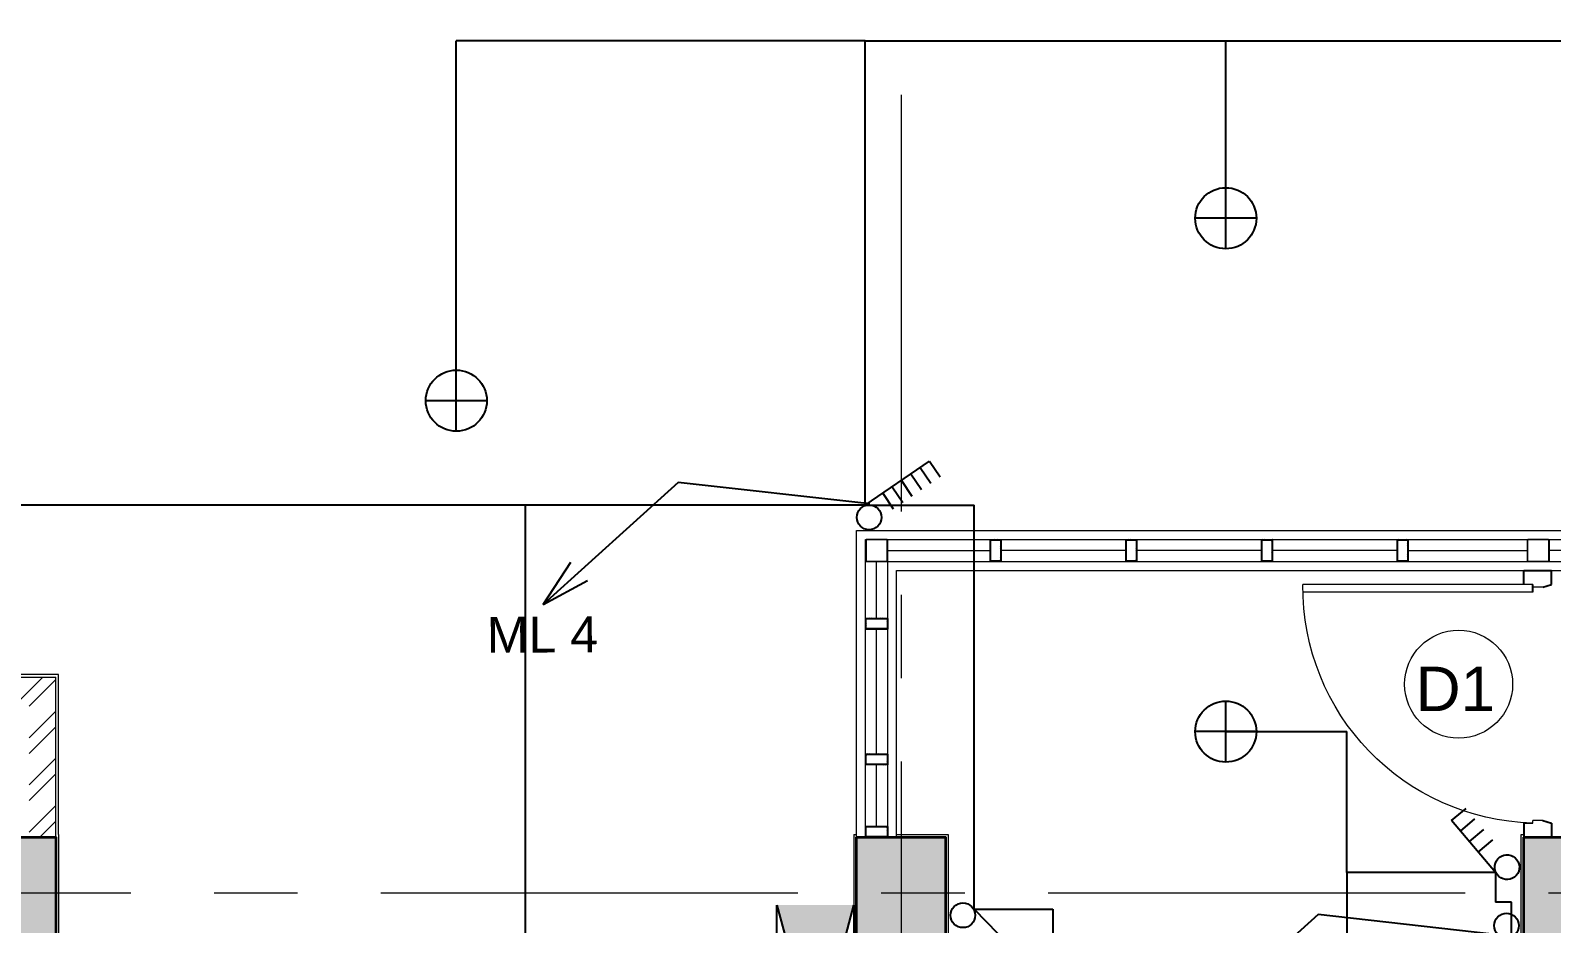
# Model space of a CAD drawing. Header units: inches. Extents: x 527934 to 2134587, y -408734 to 227304.
# Drawn here: x 1493986 to 1500826, y -116458 to -112439 of the extents above; entities that cross this region are included whole.
import ezdxf

# ---------------------------------------------------------------- set-up
doc = ezdxf.new("R2010")
doc.units = ezdxf.units.IN
doc.header["$MEASUREMENT"] = 0
doc.linetypes.add('CENTER', pattern=[2, 1.25, -0.25, 0.25, -0.25])
for name, color, linetype, lineweight in [('1 LIGHT N SWITCH', 3, 'Continuous', 25), ('5 DB BOXES', 3, 'Continuous', 25), ('6 LIGHT PT WIRING', 3, 'Continuous', 25), ('centre line', 1, 'CENTER', 9), ('dim', 253, 'Continuous', 9), ('door', 77, 'Continuous', 13), ('hatch', 250, 'Continuous', 5), ('hatch - general', 252, 'Continuous', 5), ('hatch 2', 251, 'Continuous', 5), ('metal', 40, 'Continuous', 18), ('partition wall', 5, 'Continuous', 20), ('partition wall-brick', 40, 'Continuous', 20), ('plaster line', 253, 'Continuous', 5), ('text', 7, 'Continuous', 13), ('wall - brick', 30, 'Continuous', 35)]:
    doc.layers.add(name, color=color, linetype=linetype, lineweight=lineweight)
doc.styles.add('labelling', font='arial.ttf')
doc.styles.add('style1', font='arial.ttf')
doc.linetypes.add('BATTING', pattern='A,0.0001,-0.1,[134,ltypeshp.shx,S=0.1,R=0,X=-0.1,Y=0],-0.2,[134,ltypeshp.shx,S=0.1,R=180,X=0.1,Y=0],-0.1', length=0.4001)

# ---------------------------------------------------------------- blocks, each defined once
blk = doc.blocks.new('door 1')
at = {"layer": 'door', "lineweight": 25}
for p, q in [((1761262.3, -142071.5), (1761366.5, -142071.5)), ((1761262.3, -142124), (1761262.3, -142071.5)), ((1761366.5, -142124), (1761366.5, -142071.5)), ((1761333.2, -142134), (1761366.5, -142124)), ((1761295.7, -142989.8), (1761295.7, -143019)), ((1761333.2, -143009), (1761366.5, -143019)), ((1761262.3, -143019), (1761262.3, -143071.5)), ((1761366.5, -143019), (1761366.5, -143071.5)), ((1761262.3, -143071.5), (1761366.5, -143071.5))]:
    blk.add_line(p, q, dxfattribs=at)
at = {"layer": 'door'}
for p, q in [((1761262.3, -142124), (1761295.7, -142124)), ((1761295.7, -142124), (1761295.7, -142134)), ((1761333.2, -142134), (1761295.7, -142134)), ((1761295.7, -142989.8), (1760434.8, -142989.8)), ((1761333.2, -143009), (1761295.7, -143009)), ((1761295.7, -143019), (1760434.6, -143019))]:
    blk.add_line(p, q, dxfattribs=at)
blk.add_arc((1761319.9, -143009), 885.3, 91.5672, 180.6496, dxfattribs=at)
blk = doc.blocks.new('2X4')
at = {"layer": 'hatch 2'}
h = blk.add_hatch(dxfattribs=at)
h.set_pattern_fill('ANSI31', color=256, scale=20)
h.set_pattern_definition([(45, (0, 0), (-1.767766953, 1.767766953), [])])
h.paths.add_polyline_path([(5938822.1, -146996.9), (5938776.1, -146996.9, 0.414214), (5938774.1, -146998.9), (5938774.1, -147046.9), (5938777.3, -147046.9), (5938777.3, -147000.1), (5938820.9, -147000.1), (5938820.9, -147046.9), (5938824.1, -147046.9), (5938824.1, -146998.9, 0.414214)])
h.paths.add_polyline_path([(5938777.3, -147046.9), (5938774.1, -147046.9), (5938774.1, -147094.9, 0.414214), (5938776.1, -147096.9), (5938822.1, -147096.9, 0.414218), (5938824.1, -147094.9), (5938824.1, -147046.9), (5938820.9, -147046.9), (5938820.9, -147093.7), (5938777.3, -147093.7)])
at = {"layer": 'metal'}
blk.add_lwpolyline([(5938776.1, -147096.9), (5938822.1, -147096.9, 0.414214), (5938824.1, -147094.9), (5938824.1, -146998.9, 0.414214), (5938822.1, -146996.9), (5938776.1, -146996.9, 0.414214), (5938774.1, -146998.9), (5938774.1, -147094.9, 0.414214)], format="xyb", close=True, dxfattribs=at)
blk.add_lwpolyline([(5938777.3, -147093.7), (5938820.9, -147093.7), (5938820.9, -147000.1), (5938777.3, -147000.1)], close=True, dxfattribs=at)
blk = doc.blocks.new('dome')
at = {"color": 3}
for p, q in [((542951, 234900), (542951, 235174.9)), ((543088.4, 235037.4), (542813.5, 235037.4))]:
    blk.add_line(p, q, dxfattribs=at)
blk.add_circle((542951, 235037.4), 137.4, dxfattribs=at)
blk = doc.blocks.new('6 gang')
at = {"color": 3}
for p, q in [((536267.1, 248161.2), (536405.9, 248393.3)), ((536385.7, 248359.4), (536441.6, 248325.7)), ((536405.9, 248393.3), (536461.9, 248359.5)), ((536345.2, 248291.7), (536401.2, 248258)), ((536365.3, 248325.7), (536421.2, 248292)), ((536325.3, 248258.5), (536381.3, 248224.7)), ((536305.1, 248224.6), (536361, 248190.9))]:
    blk.add_line(p, q, dxfattribs=at)
blk.add_circle((536297.4, 248129.1), 42.7, dxfattribs=at)
blk = doc.blocks.new('4 gang')
at = {"color": 3}
for p, q in [((546617.4, 231935.5), (546738.1, 232137.4)), ((546713.6, 232096.6), (546769.5, 232062.9)), ((546738.1, 232137.4), (546794.1, 232103.7)), ((546689.2, 232055.6), (546745.2, 232021.9)), ((546664.8, 232014.7), (546720.7, 231981))]:
    blk.add_line(p, q, dxfattribs=at)
blk.add_circle((546647.7, 231903.5), 42.7, dxfattribs=at)
blk = doc.blocks.new('mpb')
h = blk.add_hatch(color=3)
h.paths.add_polyline_path([(531970.3, 179434.5), (531970.3, 179645.9), (531575.1, 179540.2)])
h.paths.add_polyline_path([(531575.1, 179540.2), (531284.1, 179618), (531284.1, 179462.4)])
h.paths.add_polyline_path([(531284.1, 179462.4), (531284.1, 179618), (531179.8, 179645.9), (531179.8, 179434.5)])
at = {"color": 3}
for p, q in [((531179.8, 179645.9), (531970.3, 179645.9)), ((531179.8, 179645.9), (531970.3, 179434.5)), ((531970.3, 179645.9), (531179.8, 179434.5)), ((531970.3, 179434.5), (531179.8, 179434.5))]:
    blk.add_line(p, q, dxfattribs=at)
blk = doc.blocks.new('2 GANG')
at = {"color": 3}
for p, q in [((546996.5, 231907.1), (547117.2, 232109)), ((547117.2, 232109), (547173.2, 232075.3)), ((547094.6, 232071.2), (547150.6, 232037.5))]:
    blk.add_line(p, q, dxfattribs=at)
blk.add_circle((547026.8, 231875), 42.7, dxfattribs=at)
blk = doc.blocks.new('*U1901')
at = {"color": 3}
for p, q in [((-181326.36, -126938.56), (-181318.59, -126958.77)), ((-181318.59, -126958.77), (-181328.07, -126976.95)), ((-181328.07, -126976.95), (-181326.72, -126971.42)), ((-181328.07, -126976.95), (-181324.25, -126972.71))]:
    blk.add_line(p, q, dxfattribs=at)

msp = doc.modelspace()

# ---------------------------------------------------------------- hatches: boundary and pattern name
at = {"layer": 'hatch', "ltscale": 400}
h = msp.add_hatch(dxfattribs=at)
h.set_pattern_fill('ANSI32', color=256, scale=400)
h.set_pattern_definition([(45, (-648981.04, -21863), (-106.066017, 106.066017), []), (45, (-648910.33, -21863), (-106.066017, 106.066017), [])])
h.paths.add_polyline_path([(1493900.6, -115349), (1492300.6, -115349), (1492300.6, -116319), (1492420.6, -116319), (1492420.6, -115469), (1493380.6, -115469), (1493380.6, -116319), (1493500.6, -116319), (1493500.6, -115469), (1493900.6, -115469)])
h.paths.add_polyline_path([(1494100.6, -115349), (1493900.6, -115349), (1493900.6, -115469), (1493980.6, -115469), (1493980.6, -116069), (1494100.6, -116069)])
h.paths.add_polyline_path([(1493500.6, -116319), (1493380.6, -116319), (1493380.6, -116389), (1493500.6, -116389)])
h.paths.add_polyline_path([(1492420.6, -116319), (1492300.6, -116319), (1492300.6, -116389), (1492420.6, -116389)])
at = {"layer": 'hatch - general'}
h = msp.add_hatch(dxfattribs=at)
h.set_pattern_fill('AR-CONC', color=256, scale=15)
h.set_pattern_definition([(50, (-648981.04, -21863), (107.5890274, -9.4128202), [11.25, -123.75]), (355, (-648981.04, -21863), (-20.8127, 112.82882), [9, -99]), (100.4514445, (-648972.07, -21863.78), (86.776327, 103.4159986), [9.561029, -105.171317]), (46.1842, (-648981.04, -21833), (160.0862, -24.827892), [16.875, -185.625]), (96.6356355, (-648967.7, -21835.07), (140.199292, 146.11779), [14.341551, -157.757064]), (351.184164, (-648981.04, -21833), (140.199292, 146.11779), [13.5, -148.5]), (21, (-648966.04, -21840.5), (89.5360578, -60.3928336), [11.25, -123.75]), (326, (-648966.04, -21840.5), (36.4973, 108.772507), [9, -99]), (71.451445, (-648958.58, -21845.53), (126.0333565, 48.379673), [9.5610285, -105.171317]), (37.5, (-648981.04, -21863), (1.8239783, 49.9340781), [0, -97.8, 0, -100.5, 0, -99.375]), (7.5, (-648981.04, -21863), (39.4604306, 59.1617568), [0, -57.3, 0, -95.55, 0, -37.875]), (327.5, (-649014.49, -21863), (80.0733654, -3.38323076), [0, -37.5, 0, -117, 0, -155.25]), (317.5, (-649029.49, -21863), (87.4779254, 15.0157473), [0, -48.75, 0, -77.7, 0, -110.25])])
h.paths.add_polyline_path([(1472900.6, -121469), (1472700.6, -121469), (1472700.6, -121719), (1472900.6, -121719)])
h.paths.add_polyline_path([(1473100.6, -121469), (1472900.6, -121469), (1472900.6, -121719), (1473100.6, -121719)])
h.paths.add_polyline_path([(1473100.6, -121719), (1472900.6, -121719), (1472900.6, -121969), (1473100.6, -121969)])
h.paths.add_polyline_path([(1472900.6, -121719), (1472700.6, -121719), (1472700.6, -121969), (1472900.6, -121969)])
h.paths.add_polyline_path([(1475900.6, -121469), (1475700.6, -121469), (1475700.6, -121719), (1475900.6, -121719)])
h.paths.add_polyline_path([(1476100.6, -121469), (1475900.6, -121469), (1475900.6, -121719), (1476100.6, -121719)])
h.paths.add_polyline_path([(1476100.6, -121719), (1475900.6, -121719), (1475900.6, -121969), (1476100.6, -121969)])
h.paths.add_polyline_path([(1475900.6, -121719), (1475700.6, -121719), (1475700.6, -121969), (1475900.6, -121969)])
h.paths.add_polyline_path([(1478900.6, -121469), (1478700.6, -121469), (1478700.6, -121719), (1478900.6, -121719)])
h.paths.add_polyline_path([(1479100.6, -121469), (1478900.6, -121469), (1478900.6, -121719), (1479100.6, -121719)])
h.paths.add_polyline_path([(1479100.6, -121719), (1478900.6, -121719), (1478900.6, -121969), (1479100.6, -121969)])
h.paths.add_polyline_path([(1478900.6, -121719), (1478700.6, -121719), (1478700.6, -121969), (1478900.6, -121969)])
h.paths.add_polyline_path([(1481900.6, -121719), (1481700.6, -121719), (1481700.6, -121969), (1481900.6, -121969)])
h.paths.add_polyline_path([(1482100.6, -121719), (1481900.6, -121719), (1481900.6, -121969), (1482100.6, -121969)])
h.paths.add_polyline_path([(1482100.6, -121469), (1481900.6, -121469), (1481900.6, -121719), (1482100.6, -121719)])
h.paths.add_polyline_path([(1481900.6, -121469), (1481700.6, -121469), (1481700.6, -121719), (1481900.6, -121719)])
h.paths.add_polyline_path([(1485100.6, -121719), (1484900.6, -121719), (1484900.6, -121969), (1485100.6, -121969)])
h.paths.add_polyline_path([(1484900.6, -121719), (1484700.6, -121719), (1484700.6, -121969), (1484900.6, -121969)])
h.paths.add_polyline_path([(1485100.6, -121469), (1484900.6, -121469), (1484900.6, -121719), (1485100.6, -121719)])
h.paths.add_polyline_path([(1484900.6, -121469), (1484700.6, -121469), (1484700.6, -121719), (1484900.6, -121719)])
h.paths.add_polyline_path([(1488100.6, -121719), (1487900.6, -121719), (1487900.6, -121969), (1488100.6, -121969)])
h.paths.add_polyline_path([(1488100.6, -121469), (1487900.6, -121469), (1487900.6, -121719), (1488100.6, -121719)])
h.paths.add_polyline_path([(1487900.6, -121469), (1487700.6, -121469), (1487700.6, -121719), (1487900.6, -121719)])
h.paths.add_polyline_path([(1487900.6, -121719), (1487700.6, -121719), (1487700.6, -121969), (1487900.6, -121969)])
h.paths.add_polyline_path([(1490900.6, -121719), (1490700.6, -121719), (1490700.6, -121969), (1490900.6, -121969)])
h.paths.add_polyline_path([(1490900.6, -121469), (1490700.6, -121469), (1490700.6, -121719), (1490900.6, -121719)])
h.paths.add_polyline_path([(1491100.6, -121469), (1490900.6, -121469), (1490900.6, -121719), (1491100.6, -121719)])
h.paths.add_polyline_path([(1491100.6, -121719), (1490900.6, -121719), (1490900.6, -121969), (1491100.6, -121969)])
h.paths.add_polyline_path([(1493900.6, -121469), (1493700.6, -121469), (1493700.6, -121719), (1493900.6, -121719)])
h.paths.add_polyline_path([(1494100.6, -121469), (1493900.6, -121469), (1493900.6, -121719), (1494100.6, -121719)])
h.paths.add_polyline_path([(1494100.6, -121719), (1493900.6, -121719), (1493900.6, -121969), (1494100.6, -121969)])
h.paths.add_polyline_path([(1493900.6, -121719), (1493700.6, -121719), (1493700.6, -121969), (1493900.6, -121969)])
h.paths.add_polyline_path([(1498100.6, -121719), (1497900.6, -121719), (1497900.6, -121969), (1498100.6, -121969)])
h.paths.add_polyline_path([(1498100.6, -121469), (1497900.6, -121469), (1497900.6, -121719), (1498100.6, -121719)])
h.paths.add_polyline_path([(1497900.6, -121469), (1497700.6, -121469), (1497700.6, -121719), (1497900.6, -121719)])
h.paths.add_polyline_path([(1497900.6, -121719), (1497700.6, -121719), (1497700.6, -121969), (1497900.6, -121969)])
h.paths.add_polyline_path([(1501100.6, -121719), (1500900.6, -121719), (1500900.6, -121969), (1501100.6, -121969)])
h.paths.add_polyline_path([(1501100.6, -121469), (1500900.6, -121469), (1500900.6, -121719), (1501100.6, -121719)])
h.paths.add_polyline_path([(1500900.6, -121469), (1500700.6, -121469), (1500700.6, -121719), (1500900.6, -121719)])
h.paths.add_polyline_path([(1500900.6, -121719), (1500700.6, -121719), (1500700.6, -121969), (1500900.6, -121969)])
h.paths.add_polyline_path([(1504100.6, -121719), (1503900.6, -121719), (1503900.6, -121969), (1504100.6, -121969)])
h.paths.add_polyline_path([(1504100.6, -121469), (1503900.6, -121469), (1503900.6, -121719), (1504100.6, -121719)])
h.paths.add_polyline_path([(1503900.6, -121469), (1503700.6, -121469), (1503700.6, -121719), (1503900.6, -121719)])
h.paths.add_polyline_path([(1503900.6, -121719), (1503700.6, -121719), (1503700.6, -121969), (1503900.6, -121969)])
h.paths.add_polyline_path([(1504100.6, -116069), (1503900.6, -116069), (1503900.6, -116319), (1504100.6, -116319)])
h.paths.add_polyline_path([(1504100.6, -116319), (1503900.6, -116319), (1503900.6, -116569), (1504100.6, -116569)])
h.paths.add_polyline_path([(1503900.6, -116319), (1503700.6, -116319), (1503700.6, -116569), (1503900.6, -116569)])
h.paths.add_polyline_path([(1503900.6, -116069), (1503700.6, -116069), (1503700.6, -116319), (1503900.6, -116319)])
h.paths.add_polyline_path([(1500900.6, -116069), (1500700.6, -116069), (1500700.6, -116319), (1500900.6, -116319)])
h.paths.add_polyline_path([(1500900.6, -116319), (1500700.6, -116319), (1500700.6, -116569), (1500900.6, -116569)])
h.paths.add_polyline_path([(1501100.6, -116069), (1500900.6, -116069), (1500900.6, -116319), (1501100.6, -116319)])
h.paths.add_polyline_path([(1501100.6, -116319), (1500900.6, -116319), (1500900.6, -116569), (1501100.6, -116569)])
h.paths.add_polyline_path([(1497900.6, -116069), (1497700.6, -116069), (1497700.6, -116319), (1497900.6, -116319)])
h.paths.add_polyline_path([(1498100.6, -116069), (1497900.6, -116069), (1497900.6, -116319), (1498100.6, -116319)])
h.paths.add_polyline_path([(1498100.6, -116319), (1497900.6, -116319), (1497900.6, -116569), (1498100.6, -116569)])
h.paths.add_polyline_path([(1497900.6, -116319), (1497700.6, -116319), (1497700.6, -116569), (1497900.6, -116569)])
h.paths.add_polyline_path([(1493900.6, -116069), (1493700.6, -116069), (1493700.6, -116319), (1493900.6, -116319)])
h.paths.add_polyline_path([(1494100.6, -116069), (1493900.6, -116069), (1493900.6, -116319), (1494100.6, -116319)])
h.paths.add_polyline_path([(1494100.6, -116319), (1493900.6, -116319), (1493900.6, -116569), (1494100.6, -116569)])
h.paths.add_polyline_path([(1493900.6, -116319), (1493700.6, -116319), (1493700.6, -116569), (1493900.6, -116569)])
h.paths.add_polyline_path([(1491100.6, -116069), (1490900.6, -116069), (1490900.6, -116319), (1491100.6, -116319)])
h.paths.add_polyline_path([(1490900.6, -116069), (1490700.6, -116069), (1490700.6, -116319), (1490900.6, -116319)])
h.paths.add_polyline_path([(1490900.6, -116319), (1490700.6, -116319), (1490700.6, -116569), (1490900.6, -116569)])
h.paths.add_polyline_path([(1491100.6, -116319), (1490900.6, -116319), (1490900.6, -116569), (1491100.6, -116569)])
h.paths.add_polyline_path([(1488550, -109816.2), (1490470.1, -109816.2), (1490470.1, -108692.7), (1488550, -108692.7)], flags=9)
h.paths.add_polyline_path([(1484791.2, -109816.2), (1486733.5, -109816.2), (1486733.5, -108692.7), (1484791.2, -108692.7)], flags=9)
h.paths.add_polyline_path([(1480215.8, -109816.2), (1482205.7, -109816.2), (1482205.7, -108692.7), (1480215.8, -108692.7)], flags=9)
h.paths.add_polyline_path([(1474409.2, -109812.3), (1476632.6, -109812.3), (1476632.6, -108688.8), (1474409.2, -108688.8)], flags=9)
h.paths.add_polyline_path([(1474168, -107978.6), (1474169.5, -107978.6), (1474169.5, -107977.9), (1474168, -107977.9)], flags=9)
h.paths.add_polyline_path([(1473690.5, -108348.1), (1473692, -108348.1), (1473692, -108347.4), (1473690.5, -108347.4)], flags=9)

# ---------------------------------------------------------------- linework, layer by layer
at = {"layer": '6 LIGHT PT WIRING', "ltscale": 400}
for p, q in [((1497738.7, -112486.5), (1495900.6, -112486.5)), ((1495900.6, -114105), (1495900.6, -112486.5)), ((1497738.7, -114575.7), (1497738.7, -112486.5)), ((1497738.7, -112486.5), (1502400.6, -112486.5)), ((1499360.6, -113284), (1499360.6, -112486.5)), ((1496210.5, -114575.7), (1492400.6, -114575.7)), ((1497738.7, -114575.7), (1496210.5, -114575.7)), ((1496210.5, -114575.7), (1496210.5, -120868)), ((1497738.7, -114575.7), (1498228.9, -114575.7)), ((1498228.9, -116393.2), (1498228.9, -114575.7)), ((1499360.6, -115594), (1499904.5, -115594)), ((1499904.5, -116227.7), (1499904.5, -115594)), ((1500573.2, -116227.7), (1499904.5, -116227.7)), ((1499904.5, -116227.7), (1499904.5, -120347.5)), ((1500573.2, -116227.7), (1500573.2, -116362)), ((1498228.9, -116393.2), (1498582.5, -116393.2)), ((1498582.5, -116393.2), (1498582.5, -117416.7)), ((1500645.1, -116362), (1500573.2, -116362)), ((1500645.1, -116519.9), (1500645.1, -116362))]:
    msp.add_line(p, q, dxfattribs=at)
at = {"layer": 'centre line', "ltscale": 1500}
for p, q in [((1497900.6, -103729), (1497900.6, -124569)), ((1468561.6, -116319), (1506781, -116319))]:
    msp.add_line(p, q, dxfattribs=at)
at = {"layer": 'dim', "ltscale": 400}
msp.add_line((1497688.6, -116057), (1497700.6, -116057), dxfattribs=at)
for points in [[(1494112.6, -116057), (1494112.6, -115337), (1492288.6, -115337), (1492288.6, -116419)], [(1497688.6, -116057), (1497688.6, -121457)], [(1497880.6, -116057), (1498112.6, -116057), (1498112.6, -116581), (1497952.6, -116581), (1497952.6, -121457)]]:
    msp.add_lwpolyline(points, dxfattribs=at)
at = {"layer": 'dim'}
msp.add_circle((1500407.7, -115380.7), 242.9, dxfattribs=at)
at = {"layer": 'hatch', "linetype": 'BATTING', "ltscale": 80}
for p, q in [((1497790.6, -115084), (1497790.6, -114829)), ((1497840.6, -114779), (1498300.6, -114779)), ((1498910.6, -114779), (1498350.6, -114779)), ((1499520.6, -114779), (1498960.6, -114779)), ((1500130.6, -114779), (1499570.6, -114779)), ((1500180.6, -114779), (1500715.6, -114779)), ((1501155.6, -114779), (1500815.6, -114779)), ((1497790.6, -115694), (1497790.6, -115134)), ((1497790.6, -116019), (1497790.6, -115744))]:
    msp.add_line(p, q, dxfattribs=at)
at = {"layer": 'metal'}
for points in [[(1497745.6, -114829), (1497835.6, -114829, 0.414214), (1497840.6, -114824), (1497840.6, -114734, 0.414214), (1497835.6, -114729), (1497745.6, -114729, 0.414214), (1497740.6, -114734), (1497740.6, -114824, 0.414214)], [(1497745.6, -114826.5), (1497835.6, -114826.5, 0.414214), (1497838.1, -114824), (1497838.1, -114734, 0.414214), (1497835.6, -114731.5), (1497745.6, -114731.5, 0.414214), (1497743.1, -114734), (1497743.1, -114824, 0.414214)], [(1500720.6, -114829), (1500810.6, -114829, 0.414214), (1500815.6, -114824), (1500815.6, -114734, 0.414214), (1500810.6, -114729), (1500720.6, -114729, 0.414214), (1500715.6, -114734), (1500715.6, -114824, 0.414214)], [(1500720.6, -114826.5), (1500810.6, -114826.5, 0.414214), (1500813.1, -114824), (1500813.1, -114734, 0.414214), (1500810.6, -114731.5), (1500720.6, -114731.5, 0.414214), (1500718.1, -114734), (1500718.1, -114824, 0.414214)]]:
    msp.add_lwpolyline(points, format="xyb", close=True, dxfattribs=at)
at = {"layer": 'partition wall'}
for p, q in [((1497700.6, -116069), (1497700.6, -114689)), ((1497700.6, -114689), (1502230.6, -114689)), ((1497740.6, -116069), (1497740.6, -114729)), ((1497740.6, -114729), (1502230.6, -114729)), ((1497840.6, -114829), (1502230.6, -114829)), ((1497840.6, -116069), (1497840.6, -114829)), ((1497880.6, -116069), (1497880.6, -114869)), ((1497880.6, -114869), (1502230.6, -114869))]:
    msp.add_line(p, q, dxfattribs=at)
at = {"layer": 'partition wall-brick', "ltscale": 0.5}
for p in [(1492300.6, -115349), (1494100.6, -116069)]:
    msp.add_line(p, (1494100.6, -115349), dxfattribs=at)
at = {"layer": 'plaster line', "ltscale": 400}
for points in [[(1494112.6, -116057), (1494112.6, -116581)], [(1500780.6, -116581), (1500688.6, -116581), (1500688.6, -116057), (1500700.6, -116057)]]:
    msp.add_lwpolyline(points, dxfattribs=at)
at = {"layer": 'wall - brick'}
for points in [[(1493700.6, -116069), (1494100.6, -116069), (1494100.6, -116569), (1493700.6, -116569)], [(1497700.6, -116069), (1498100.6, -116069), (1498100.6, -116569), (1497700.6, -116569)], [(1500700.6, -116069), (1501100.6, -116069), (1501100.6, -116569), (1500700.6, -116569)]]:
    msp.add_lwpolyline(points, close=True, dxfattribs=at)

# ---------------------------------------------------------------- block references
at = {"layer": '1 LIGHT N SWITCH'}
for p in [(956409.7, -348321.4), (952949.7, -349142.4), (956409.7, -350631.4)]:
    msp.add_blockref('dome', p, dxfattribs=at)
at = {"layer": '1 LIGHT N SWITCH', "zscale": 1.3}
for name, p, xscale, yscale, rotation in [('6 gang', (729565.8, -115900.6), 1.299999999892508, 1.299999999755528, 335.2661706652213), ('4 gang', (1555269, -886212.4), 1.300000000623382, 1.299999999377178, 71.07114804699935), ('2 GANG', (2272371.5, -85137.5), 1.299999999515022, 1.300000000017462, 159.3534406117806), ('2 GANG', (1389052.4, 648215.9), 1.299999999530514, 1.300000000017462, 255.1509607098718)]:
    msp.add_blockref(name, p, dxfattribs=dict(at, xscale=xscale, yscale=yscale, rotation=rotation))
at = {"layer": '5 DB BOXES', "xscale": 1.637999999889871, "yscale": 1.638000000064494, "zscale": 1.638, "rotation": 90}
msp.add_blockref('mpb', (1791602.4, -987742), dxfattribs=at)
at = {"layer": '6 LIGHT PT WIRING', "color": 3, "xscale": -39.99999999998463, "yscale": 40, "zscale": 40.00000000000001, "rotation": 284.5979908637959}
for p in [(4583362, 8184062.4), (4586238.9, 8182118.2)]:
    msp.add_blockref('*U1901', p, dxfattribs=at)
at = {"layer": 'hatch - general', "xscale": -1}
for p, rotation in [((-4440473.4, -261825.9), 180), ((-4439863.4, -261825.9), 180), ((-4439253.4, -261825.9), 180), ((-4438643.4, -261825.9), 180), ((1350743.7, 5823690.1), 90), ((1350743.7, 5823080.1), 90), ((1350743.7, 5822755.1), 90)]:
    msp.add_blockref('2X4', p, dxfattribs=dict(at, rotation=rotation))
at = {"layer": 'partition wall', "xscale": -1.199999999953434, "yscale": 1.19999999999709, "zscale": 1.2, "rotation": 180}
msp.add_blockref('door 1', (-612814.2, -286554.8), dxfattribs=at)

# ---------------------------------------------------------------- texts
at = {"layer": '6 LIGHT PT WIRING', "color": 3, "ltscale": 0.005, "insert": (1496288, -115157.5), "char_height": 161.28, "attachment_point": 5, "rotation": 0.25602, "style": 'labelling'}
msp.add_mtext('ML 4', dxfattribs=at)
at = {"layer": 'text', "style": 'style1'}
msp.add_text('D1', height=200, dxfattribs=at).set_placement((1500214.7, -115501.7))

doc.saveas('drawing.dxf')
